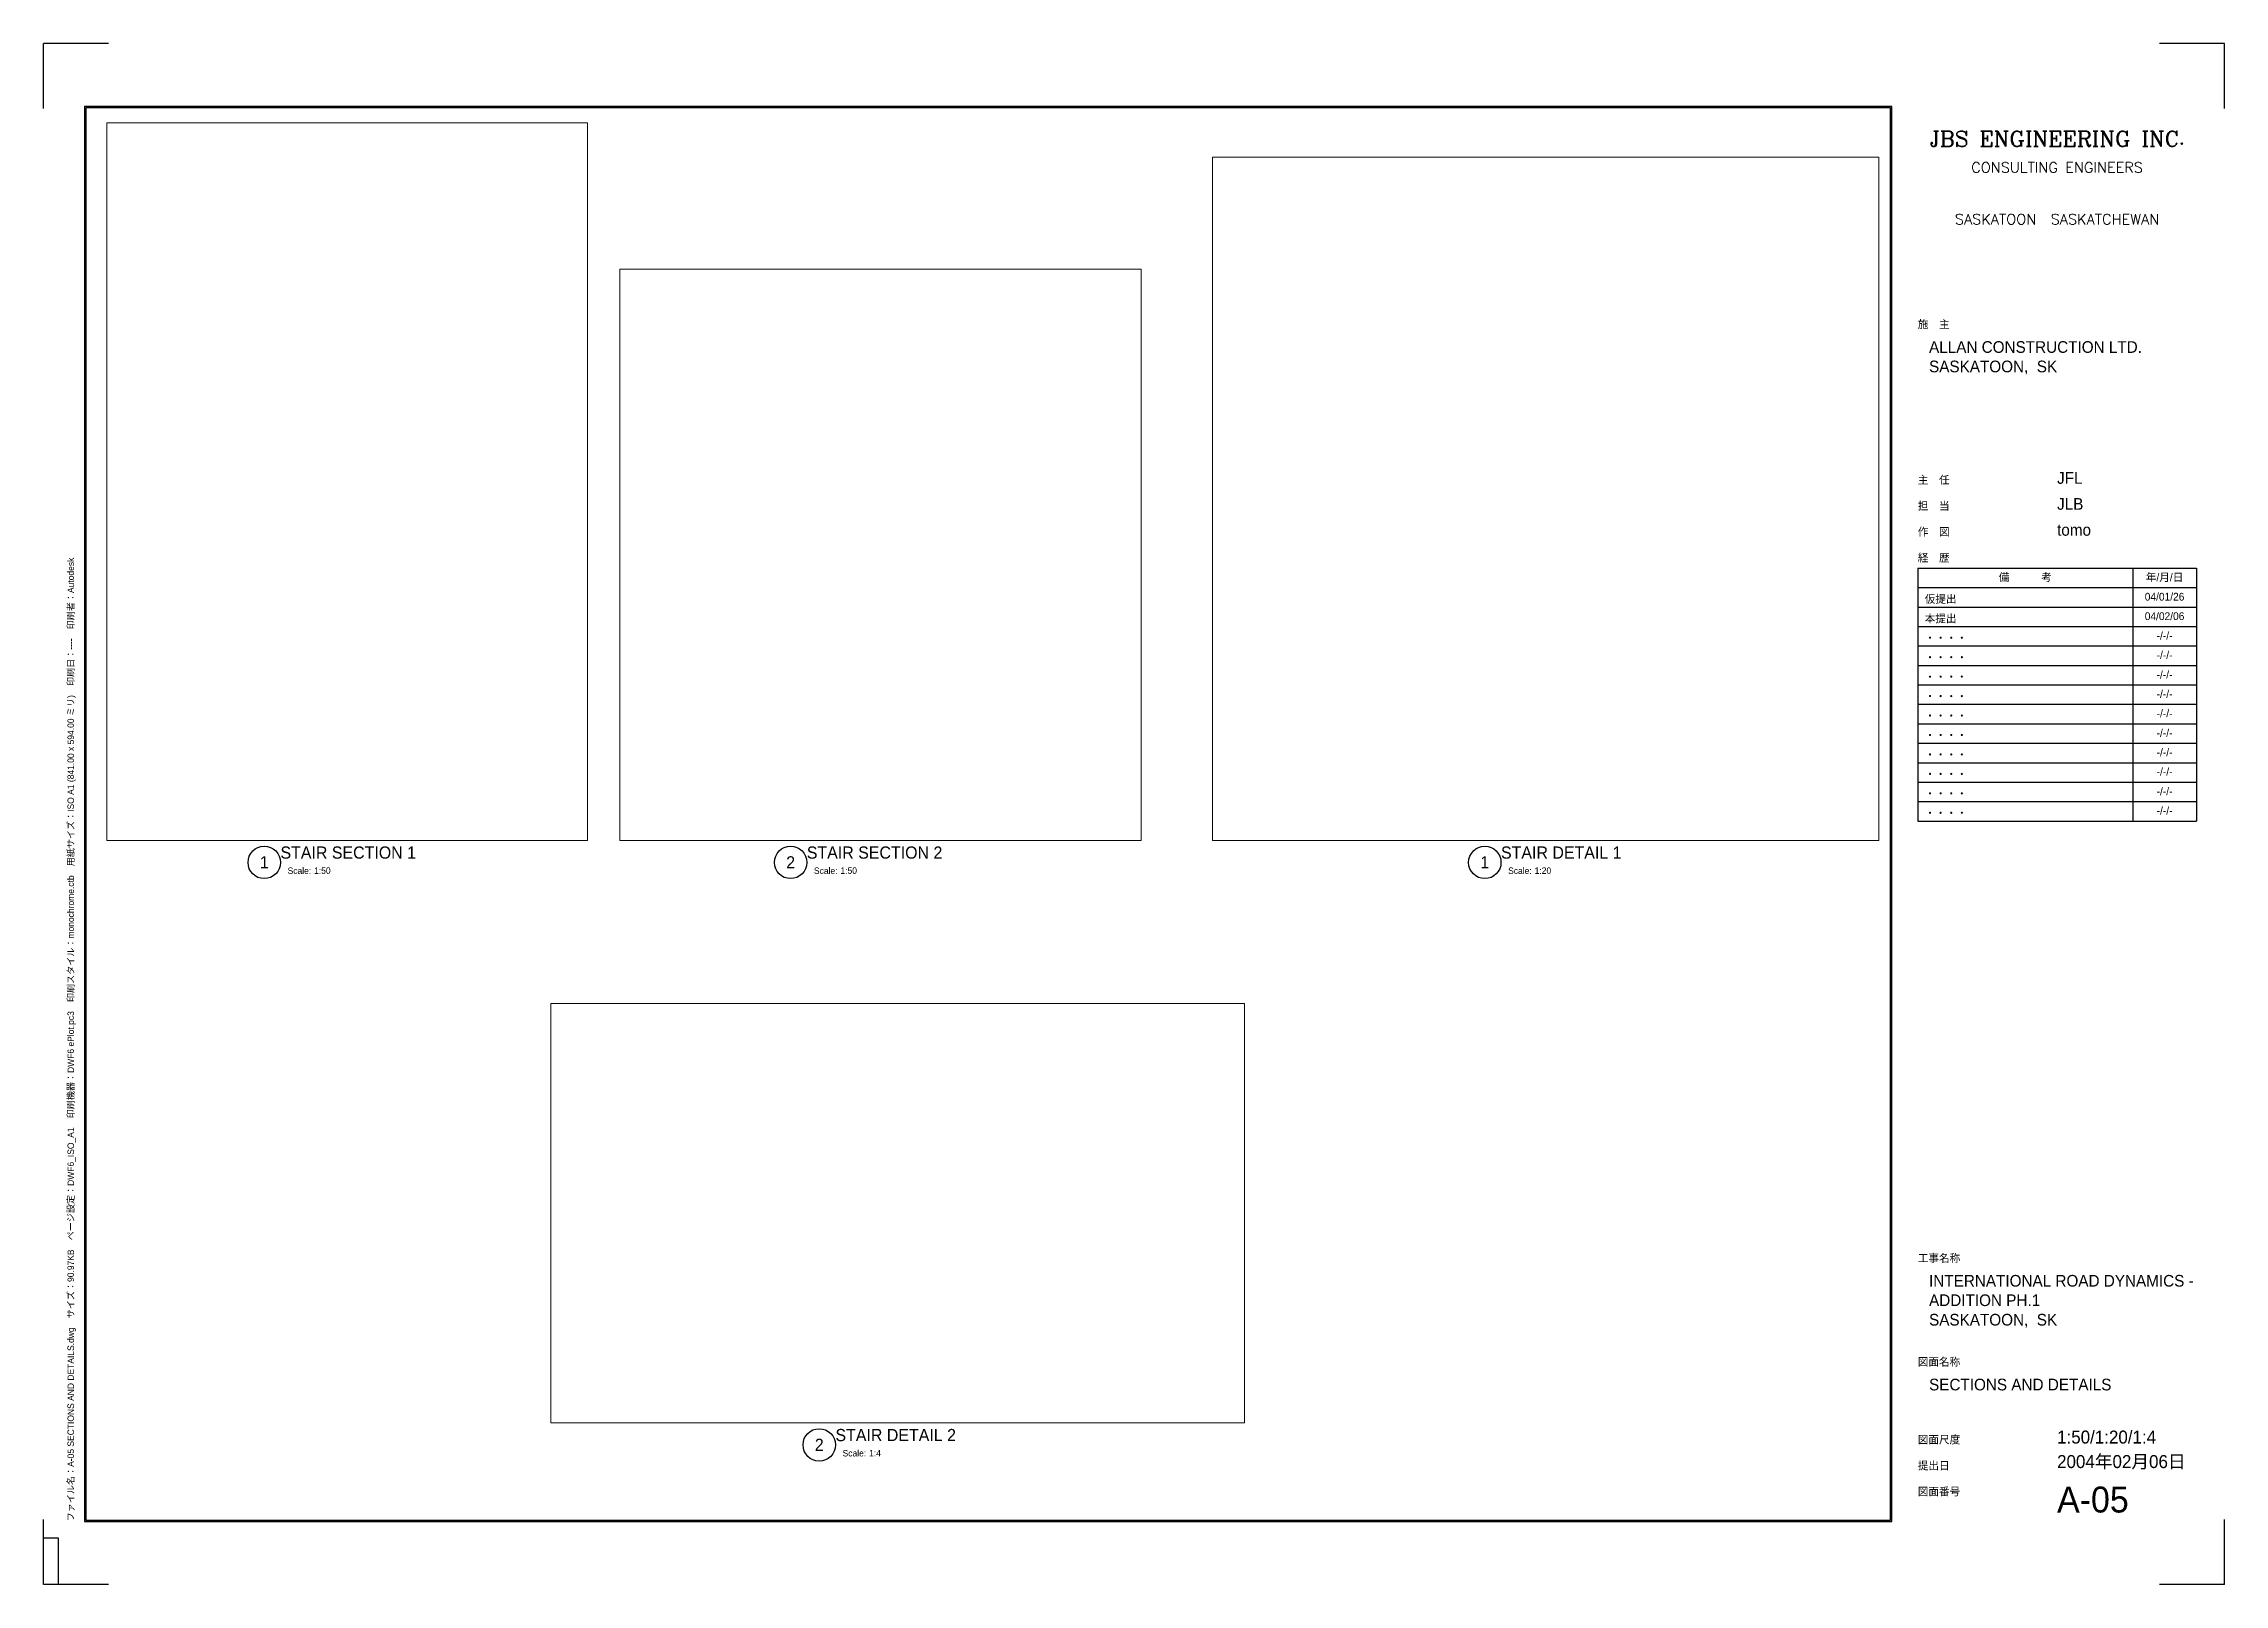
# Paper-space layout 'A-05 SECTIONS AND DETAILS' of a CAD drawing. Header units: millimetres. Extents: x -9 to 832, y -18 to 576.
import ezdxf
from ezdxf.enums import TextEntityAlignment as Align

# ---------------------------------------------------------------- set-up
doc = ezdxf.new("R2010")
doc.units = ezdxf.units.MM
for name, color, linetype in [('PS_Annot', 5, 'Continuous'), ('TB_BORDER', 40, 'Continuous'), ('TB_CORNERS', 1, 'Continuous'), ('TB_INFORMATION', 3, 'Continuous'), ('文字_1', 5, 'Continuous'), ('文字_fld_1', 30, 'Continuous'), ('文字_fld_3', 30, 'Continuous')]:
    doc.layers.add(name, color=color, linetype=linetype)
doc.layers.add('PS_Viewport', color=220, linetype='Continuous', plot=False)
doc.layers.add('文字_fld_2', color=30, linetype='Continuous', plot=False)
doc.styles.add('ROMANC', font='romanc')
doc.styles.add('ROMAND', font='ROMAND')
doc.styles.add('ゴシック', font='MS PGothic.ttf')

# ---------------------------------------------------------------- blocks, each defined once
blk = doc.blocks.new('Title_J')
at = {"layer": 'TB_BORDER'}
for points in [[(10, 6.5), (706.97, 6.5), (706.97, 551.91), (10, 551.91)], [(10.5, 7), (706.47, 7), (706.47, 551.41), (10.5, 551.41)]]:
    blk.add_lwpolyline(points, close=True, dxfattribs=at)
at = {"layer": 'TB_CORNERS'}
for p, q in [((-5.79, 551.21), (-5.79, 576.21)), ((19.21, 576.21), (-5.79, 576.21)), ((835.21, 576.21), (810.21, 576.21)), ((835.21, 551.21), (835.21, 576.21)), ((-5.79, -17.79), (-5.79, 7.21)), ((0, 0), (-5.79, 0)), ((0, -17.79), (0, 0)), ((835.21, -17.79), (835.21, 7.21)), ((19.21, -17.79), (-5.79, -17.79)), ((835.21, -17.79), (810.21, -17.79))]:
    blk.add_line(p, q, dxfattribs=at)
at = {"layer": 'TB_INFORMATION'}
for p, q in [((716.97, 374), (716.97, 276.5)), ((799.87, 374), (799.87, 276.5)), ((824.41, 374), (824.41, 276.5)), ((824.41, 366.5), (824.41, 276.5))]:
    blk.add_line(p, q, dxfattribs=at)
at = {"layer": 'TB_INFORMATION', "ltscale": 15}
for p, q in [((716.97, 374), (824.41, 374)), ((716.97, 366.5), (824.41, 366.5)), ((716.97, 359), (824.41, 359)), ((716.97, 351.5), (824.41, 351.5)), ((716.97, 344), (824.41, 344)), ((716.97, 336.5), (824.41, 336.5)), ((716.97, 329), (824.41, 329)), ((716.97, 321.5), (824.41, 321.5)), ((716.97, 314), (824.41, 314)), ((716.97, 306.5), (824.41, 306.5)), ((716.97, 299), (824.41, 299)), ((716.97, 291.5), (824.41, 291.5)), ((716.97, 284), (824.41, 284)), ((716.97, 276.5), (824.41, 276.5))]:
    blk.add_line(p, q, dxfattribs=at)
at = {"layer": '文字_1', "width": 1.0217}
for s, height, style, p in [('JBS ENGINEERING INC.', 6, 'ROMANC', (770.69, 536.5)), ('CONSULTING ENGINEERS', 4, 'ROMAND', (770.69, 526.5)), ('SASKATOON  SASKATCHEWAN', 4, 'ROMAND', (770.69, 506.5))]:
    blk.add_text(s, height=height, dxfattribs=dict(at, style=style)).set_placement(p, align=Align.CENTER)
at = {"layer": '文字_1', "style": 'ゴシック'}
for s, p in [('主\u3000任', (716.97, 406.5)), ('担\u3000当', (716.97, 396.5)), ('作\u3000図', (716.97, 386.5)), ('経\u3000歴', (716.97, 376.5)), ('工事名称', (716.97, 106.5)), ('図面名称', (716.97, 66.5)), ('図面尺度', (716.97, 36.5)), ('提出日', (716.97, 26.5)), ('図面番号', (716.97, 16.5))]:
    blk.add_text(s, height=3, dxfattribs=at).set_placement(p)
for s, p in [('備\u3000\u3000\u3000考', (758.42, 368.07)), ('年/月/日', (812.14, 368.07))]:
    blk.add_text(s, height=3, dxfattribs=at).set_placement(p, align=Align.BOTTOM_CENTER)
at = {"layer": '文字_fld_1', "ltscale": 15, "insert": (770.69, 26.5), "char_height": 5, "width": 53.7205, "attachment_point": 7, "style": 'ゴシック'}
blk.add_mtext('2004年02月06日', dxfattribs=at)
at = {"layer": '文字_fld_1', "style": 'ゴシック'}
for tag, p, height in [('責任者', (770.69, 406.5), 4.5), ('担当', (770.69, 396.5), 4.5), ('作図', (770.69, 386.5), 4.5), ('・・・・', (719.64, 360.57), 3), ('・・・・', (719.64, 353.07), 3), ('・・・・', (719.64, 345.57), 3), ('・・・・', (719.64, 338.07), 3), ('・・・・', (719.64, 330.57), 3), ('・・・・', (719.64, 323.07), 3), ('・・・・', (719.64, 315.57), 3), ('・・・・', (719.64, 308.07), 3), ('・・・・', (719.64, 300.57), 3), ('・・・・', (719.64, 293.07), 3), ('・・・・', (719.64, 285.57), 3), ('・・・・', (719.64, 278.07), 3), ('図面尺度', (770.69, 36.5), 5)]:
    blk.add_attdef(tag, p, '', height=height, dxfattribs=at)
for p in [(812.14, 360.57), (812.14, 353.07), (812.14, 345.57), (812.14, 338.07), (812.14, 330.57), (812.14, 323.07), (812.14, 315.57), (812.14, 308.07), (812.14, 300.57), (812.14, 293.07), (812.14, 285.57), (812.14, 278.07)]:
    blk.add_attdef('-/-/-', text='', height=3, dxfattribs=at).set_placement(p, align=Align.BOTTOM_CENTER)
blk.add_attdef('#', text='', height=10, dxfattribs=at).set_placement((770.69, 19.9), align=Align.TOP_LEFT)
at = {"layer": '文字_fld_2', "color": 5, "style": 'ゴシック'}
blk.add_text('施\u3000主', height=3, dxfattribs=at).set_placement((716.97, 466.5))
blk = doc.blocks.new('Drawing Title_J')
at = {"layer": 'PS_Annot'}
blk.add_circle((40, -8.5), 6.25, dxfattribs=at)
at = {"layer": 'PS_Annot', "insert": (49, -10.45), "char_height": 2.5, "width": 9.7906, "attachment_point": 1, "style": 'ゴシック'}
blk.add_mtext('Scale: ', dxfattribs=at)
at = {"layer": 'PS_Annot', "ltscale": 15, "style": 'ゴシック', "flags": 8}
blk.add_attdef('#', text='', height=4.7, dxfattribs=at).set_placement((40, -8.46), align=Align.MIDDLE_CENTER)
blk.add_attdef('VIEWNAME', text='', height=4.7, dxfattribs=at).set_placement((46.25, -8.46), align=Align.BOTTOM_LEFT)
blk.add_attdef('VPSCALE', text='', height=2.5, dxfattribs=at).set_placement((59.23, -10.41), align=Align.TOP_LEFT)

psp = doc.layouts.new('A-05 SECTIONS AND DETAILS')

# ---------------------------------------------------------------- block references
ref = psp.add_blockref('Title_J', (-2.92, -0.32))
ref.add_attrib('担当', 'JLB', (767.77, 396.18), dxfattribs={"layer": '文字_fld_1', "height": 4.5, "style": 'ゴシック'})
ref.add_attrib('作図', 'tomo', (767.77, 386.18), dxfattribs={"layer": '文字_fld_1', "height": 4.5, "style": 'ゴシック'})
ref.add_attrib('図面尺度', '1:50/1:20/1:4', (767.77, 36.18), dxfattribs={"layer": '文字_fld_1', "height": 5, "style": 'ゴシック'})
ref.add_attrib('責任者', 'JFL', (767.77, 406.18), dxfattribs={"layer": '文字_fld_1', "height": 4.5, "style": 'ゴシック'})
ref.add_attrib('#', 'A-05', dxfattribs={"layer": '文字_fld_1', "height": 10, "style": 'ゴシック'}).set_placement((767.77, 19.59), align=Align.TOP_LEFT)
ref.add_attrib('・・・・', '仮提出', (716.72, 360.26), dxfattribs={"layer": '文字_fld_1', "height": 3, "style": 'ゴシック'})
ref.add_attrib('-/-/-', '04/01/26', dxfattribs={"layer": '文字_fld_1', "height": 3, "style": 'ゴシック'}).set_placement((809.22, 360.26), align=Align.BOTTOM_CENTER)
ref.add_attrib('・・・・', '本提出', (716.72, 352.76), dxfattribs={"layer": '文字_fld_1', "height": 3, "style": 'ゴシック'})
ref.add_attrib('-/-/-', '04/02/06', dxfattribs={"layer": '文字_fld_1', "height": 3, "style": 'ゴシック'}).set_placement((809.22, 352.76), align=Align.BOTTOM_CENTER)
ref.add_attrib('・・・・', '・・・・', (716.72, 345.26), dxfattribs={"layer": '文字_fld_1', "height": 3, "style": 'ゴシック'})
ref.add_attrib('-/-/-', '-/-/-', dxfattribs={"layer": '文字_fld_1', "height": 3, "style": 'ゴシック'}).set_placement((809.22, 345.26), align=Align.BOTTOM_CENTER)
ref.add_attrib('・・・・', '・・・・', (716.72, 337.76), dxfattribs={"layer": '文字_fld_1', "height": 3, "style": 'ゴシック'})
ref.add_attrib('-/-/-', '-/-/-', dxfattribs={"layer": '文字_fld_1', "height": 3, "style": 'ゴシック'}).set_placement((809.22, 337.76), align=Align.BOTTOM_CENTER)
ref.add_attrib('・・・・', '・・・・', (716.72, 330.26), dxfattribs={"layer": '文字_fld_1', "height": 3, "style": 'ゴシック'})
ref.add_attrib('-/-/-', '-/-/-', dxfattribs={"layer": '文字_fld_1', "height": 3, "style": 'ゴシック'}).set_placement((809.22, 330.26), align=Align.BOTTOM_CENTER)
ref.add_attrib('・・・・', '・・・・', (716.72, 322.76), dxfattribs={"layer": '文字_fld_1', "height": 3, "style": 'ゴシック'})
ref.add_attrib('-/-/-', '-/-/-', dxfattribs={"layer": '文字_fld_1', "height": 3, "style": 'ゴシック'}).set_placement((809.22, 322.76), align=Align.BOTTOM_CENTER)
ref.add_attrib('・・・・', '・・・・', (716.72, 315.26), dxfattribs={"layer": '文字_fld_1', "height": 3, "style": 'ゴシック'})
ref.add_attrib('-/-/-', '-/-/-', dxfattribs={"layer": '文字_fld_1', "height": 3, "style": 'ゴシック'}).set_placement((809.22, 315.26), align=Align.BOTTOM_CENTER)
ref.add_attrib('・・・・', '・・・・', (716.72, 307.76), dxfattribs={"layer": '文字_fld_1', "height": 3, "style": 'ゴシック'})
ref.add_attrib('-/-/-', '-/-/-', dxfattribs={"layer": '文字_fld_1', "height": 3, "style": 'ゴシック'}).set_placement((809.22, 307.76), align=Align.BOTTOM_CENTER)
ref.add_attrib('・・・・', '・・・・', (716.72, 300.26), dxfattribs={"layer": '文字_fld_1', "height": 3, "style": 'ゴシック'})
ref.add_attrib('-/-/-', '-/-/-', dxfattribs={"layer": '文字_fld_1', "height": 3, "style": 'ゴシック'}).set_placement((809.22, 300.26), align=Align.BOTTOM_CENTER)
ref.add_attrib('・・・・', '・・・・', (716.72, 292.76), dxfattribs={"layer": '文字_fld_1', "height": 3, "style": 'ゴシック'})
ref.add_attrib('-/-/-', '-/-/-', dxfattribs={"layer": '文字_fld_1', "height": 3, "style": 'ゴシック'}).set_placement((809.22, 292.76), align=Align.BOTTOM_CENTER)
ref.add_attrib('・・・・', '・・・・', (716.72, 285.26), dxfattribs={"layer": '文字_fld_1', "height": 3, "style": 'ゴシック'})
ref.add_attrib('-/-/-', '-/-/-', dxfattribs={"layer": '文字_fld_1', "height": 3, "style": 'ゴシック'}).set_placement((809.22, 285.26), align=Align.BOTTOM_CENTER)
ref.add_attrib('・・・・', '・・・・', (716.72, 277.76), dxfattribs={"layer": '文字_fld_1', "height": 3, "style": 'ゴシック'})
ref.add_attrib('-/-/-', '-/-/-', dxfattribs={"layer": '文字_fld_1', "height": 3, "style": 'ゴシック'}).set_placement((809.22, 277.76), align=Align.BOTTOM_CENTER)
at = {"layer": 'PS_Annot'}
for p, values in [((36.38, 268.72), {'#': '1', 'VIEWNAME': 'STAIR SECTION 1', 'VPSCALE': '1:50'}), ((239.36, 268.72), {'#': '2', 'VIEWNAME': 'STAIR SECTION 2', 'VPSCALE': '1:50'}), ((507.07, 268.72), {'#': '1', 'VIEWNAME': 'STAIR DETAIL 1', 'VPSCALE': '1:20'}), ((250.41, 44.16), {'#': '2', 'VIEWNAME': 'STAIR DETAIL 2', 'VPSCALE': '1:4'})]:
    psp.add_blockref('Drawing Title_J', p, dxfattribs=at).add_auto_attribs(values)

# ---------------------------------------------------------------- texts
at = {"layer": '文字_fld_1', "width": 103.095, "attachment_point": 1, "style": 'ゴシック'}
for s, insert, char_height in [('INTERNATIONAL ROAD DYNAMICS - ADDITION PH.1\\PSASKATOON,  SK', (718.4, 101.18), 4.5), ('{\\H0.9x;SECTIONS AND DETAILS}', (718.4, 61.18), 5)]:
    psp.add_mtext(s, dxfattribs=dict(at, insert=insert, char_height=char_height))
at = {"layer": '文字_fld_2', "insert": (718.4, 461.18), "char_height": 4.5, "width": 103.095, "attachment_point": 1, "style": 'ゴシック'}
psp.add_mtext('ALLAN CONSTRUCTION LTD.\\PSASKATOON,  SK', dxfattribs=at)
at = {"layer": '文字_fld_3', "insert": (0.5, 6.18), "char_height": 2.5, "width": 604.1007, "attachment_point": 1, "rotation": 90, "style": 'ゴシック'}
psp.add_mtext('ファイル名：A-05 SECTIONS AND DETAILS.dwg\u3000サイズ：90.97KB\u3000ページ設定：DWF6_ISO_A1\u3000印刷機器：DWF6 ePlot.pc3\u3000印刷スタイル：monochrome.ctb\u3000用紙サイズ：ISO A1 (841.00 x 594.00 ミリ)\u3000印刷日：----\u3000印刷者：Autodesk', dxfattribs=at)

# ---------------------------------------------------------------- viewports
at = {"layer": 'PS_Viewport'}
vp = psp.add_viewport(center=(108.4, 407.03), size=(185.38, 276.619), view_center_point=(10739.58, 4576.85), view_height=13830.962, dxfattribs=at)
vp.frozen_layers = ['0', 'PS_Annot', 'PS_Viewport', 'TB_BORDER', 'TB_CORNERS', 'TB_INFORMATION', '文字_1', '文字_fld_1', '文字_fld_2', '文字_fld_3']
for center, size, view_center_point, view_height, status in [((570.55, 400.44), (256.9, 263.433), (11758.72, 2320.75), 5268.665, 3), ((314.05, 378.85), (201.07, 220.255), (20192.77, 3444.98), 11012.736, 5), ((320.68, 124.99), (267.52, 161.6451), (16175.77, 11855.41), 646.5803, 4)]:
    vp = psp.add_viewport(center=center, size=size, view_center_point=view_center_point, view_height=view_height, status=status, dxfattribs=at)
    vp.frozen_layers = ['0', 'PS_Annot', 'PS_Viewport', 'TB_BORDER', 'TB_CORNERS', 'TB_INFORMATION', '文字_1', '文字_fld_1', '文字_fld_2', '文字_fld_3']

doc.saveas('drawing.dxf')
